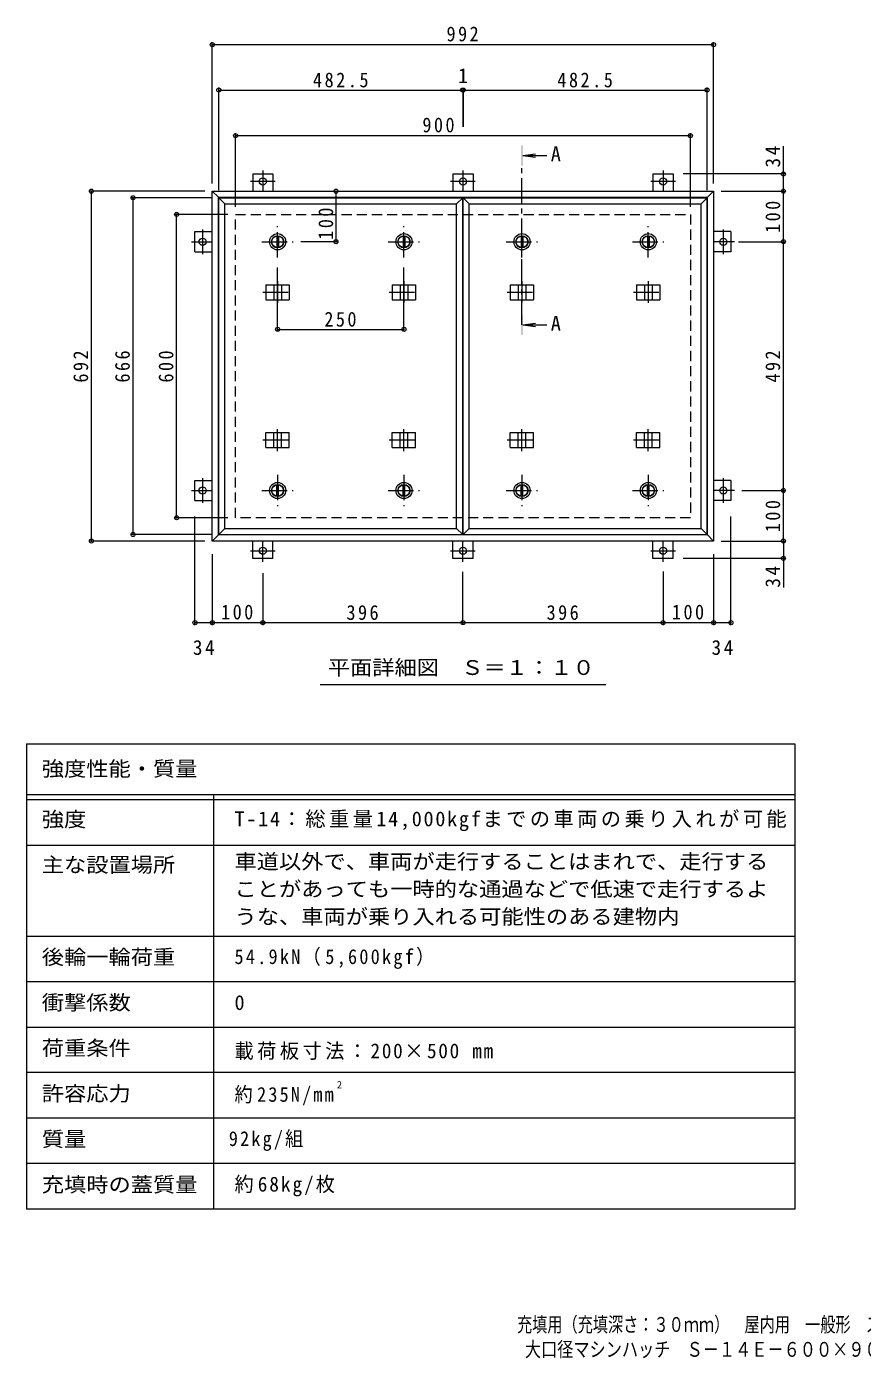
# Model space of a CAD drawing. Units: millimetres at full size, sheet at 1:10. Extents: x -1763 to 1949, y -1353 to 1281.
# Drawn here: x -1763 to -109, y -1353 to 1281 of the extents above; entities that cross this region are included whole.
import ezdxf
from ezdxf.enums import TextEntityAlignment as Align

# ---------------------------------------------------------------- set-up
doc = ezdxf.new("R2010")
doc.units = ezdxf.units.MM
doc.header["$LTSCALE"] = 10
doc.header["$PDMODE"] = 32
doc.header["$PDSIZE"] = 8
doc.linetypes.add('CHAIN1', pattern=[8, 5, -1, 1, -1])
doc.linetypes.add('DASHED2', pattern=[3, 2, -1])
for name, color, linetype, lineweight in [('0-1_躯体', 2, 'DASHED2', 9), ('0-2_仕上', 4, 'Continuous', 9), ('0-3_建具', 4, 'Continuous', 9), ('0-5_寸法', 4, 'Continuous', 9), ('0-C', 2, 'Continuous', 9), ('0-E', 3, 'Continuous', 9), ('0-F', 7, 'Continuous', 9), ('F-5_F-5ﾚｲﾔ', 7, 'Continuous', 9), ('F-F_F-Fﾚｲﾔ', 2, 'Continuous', 9)]:
    doc.layers.add(name, color=color, linetype=linetype, lineweight=lineweight)
doc.styles.add('ＭＳ ゴシック', font='')
doc.styles.get('ＭＳ ゴシック').set_extended_font_data('MS Gothic')

msp = doc.modelspace()

# ---------------------------------------------------------------- linework, layer by layer
at = {"layer": '0-1_躯体'}
for p, q in [((-1349.65, 309.27), (-1349.65, 909.27)), ((-1349.65, 909.27), (-449.65, 909.27)), ((-449.65, 909.27), (-449.65, 309.27)), ((-449.65, 309.27), (-1349.65, 309.27))]:
    msp.add_line(p, q, dxfattribs=at)
at = {"layer": '0-2_仕上'}
for p, q in [((-1382.65, 276.27), (-1382.65, 942.27)), ((-1382.65, 942.27), (-900.15, 942.27)), ((-912.15, 288.27), (-912.15, 930.27)), ((-900.15, 276.27), (-900.15, 942.27)), ((-899.15, 276.27), (-899.15, 942.27)), ((-899.15, 942.27), (-416.65, 942.27)), ((-428.65, 288.27), (-428.65, 930.27)), ((-416.65, 276.27), (-416.65, 942.27))]:
    msp.add_line(p, q, dxfattribs=at)
for points in [[(-1370.65, 288.27), (-1370.65, 930.27), (-1382.65, 942.27)], [(-1370.65, 930.27), (-912.15, 930.27), (-900.15, 942.27)], [(-887.15, 288.27), (-887.15, 930.27), (-899.15, 942.27)], [(-887.15, 930.27), (-428.65, 930.27), (-416.65, 942.27)], [(-1370.65, 288.27), (-1382.65, 276.27), (-900.15, 276.27)], [(-1370.65, 288.27), (-912.15, 288.27), (-900.15, 276.27)], [(-887.15, 288.27), (-899.15, 276.27), (-416.65, 276.27)], [(-887.15, 288.27), (-428.65, 288.27), (-416.65, 276.27)]]:
    msp.add_lwpolyline(points, dxfattribs=at)
at = {"layer": '0-3_建具', "color": 2}
for p, q in [((-1395.65, 955.27), (-1383.65, 943.27)), ((-1395.65, 263.27), (-1395.65, 955.27)), ((-1395.65, 955.27), (-403.65, 955.27)), ((-415.65, 943.27), (-403.65, 955.27)), ((-403.65, 955.27), (-403.65, 263.27)), ((-1383.65, 275.27), (-1383.65, 943.27)), ((-1383.65, 943.27), (-415.65, 943.27)), ((-415.65, 275.27), (-415.65, 943.27)), ((-1383.65, 275.27), (-1395.65, 263.27)), ((-415.65, 275.27), (-1383.65, 275.27)), ((-415.65, 275.27), (-403.65, 263.27)), ((-403.65, 263.27), (-1395.65, 263.27))]:
    msp.add_line(p, q, dxfattribs=at)
at = {"layer": '0-3_建具'}
for p, q in [((-1289.49, 770.27), (-1289.49, 740.27)), ((-1289.49, 770.27), (-1243.31, 770.27)), ((-1273.9, 770.27), (-1273.9, 740.27)), ((-1258.9, 770.27), (-1258.9, 740.27)), ((-1243.31, 770.27), (-1243.31, 740.27)), ((-1039.49, 770.27), (-1039.49, 740.27)), ((-1039.49, 770.27), (-993.31, 770.27)), ((-1023.9, 770.27), (-1023.9, 740.27)), ((-1008.9, 770.27), (-1008.9, 740.27)), ((-993.31, 770.27), (-993.31, 740.27)), ((-805.99, 770.27), (-805.99, 740.27)), ((-805.99, 770.27), (-759.81, 770.27)), ((-790.4, 770.27), (-790.4, 740.27)), ((-775.4, 770.27), (-775.4, 740.27)), ((-759.81, 770.27), (-759.81, 740.27)), ((-555.99, 770.27), (-555.99, 740.27)), ((-555.99, 770.27), (-509.81, 770.27)), ((-540.4, 770.27), (-540.4, 740.27)), ((-525.4, 770.27), (-525.4, 740.27)), ((-509.81, 770.27), (-509.81, 740.27)), ((-1289.49, 740.27), (-1243.31, 740.27)), ((-1039.49, 740.27), (-993.31, 740.27)), ((-805.99, 740.27), (-759.81, 740.27)), ((-555.99, 740.27), (-509.81, 740.27)), ((-1289.49, 448.27), (-1289.49, 478.27)), ((-1289.49, 478.27), (-1243.31, 478.27)), ((-1273.9, 448.27), (-1273.9, 478.27)), ((-1258.9, 448.27), (-1258.9, 478.27)), ((-1243.31, 448.27), (-1243.31, 478.27)), ((-1039.49, 448.27), (-1039.49, 478.27)), ((-1039.49, 478.27), (-993.31, 478.27)), ((-1023.9, 448.27), (-1023.9, 478.27)), ((-1008.9, 448.27), (-1008.9, 478.27)), ((-993.31, 448.27), (-993.31, 478.27)), ((-805.99, 448.27), (-805.99, 478.27)), ((-805.99, 478.27), (-759.81, 478.27)), ((-790.4, 448.27), (-790.4, 478.27)), ((-775.4, 448.27), (-775.4, 478.27)), ((-759.81, 448.27), (-759.81, 478.27)), ((-555.99, 448.27), (-555.99, 478.27)), ((-555.99, 478.27), (-509.81, 478.27)), ((-540.4, 448.27), (-540.4, 478.27)), ((-525.4, 448.27), (-525.4, 478.27)), ((-509.81, 448.27), (-509.81, 478.27)), ((-1289.49, 448.27), (-1243.31, 448.27)), ((-1039.49, 448.27), (-993.31, 448.27)), ((-805.99, 448.27), (-759.81, 448.27)), ((-555.99, 448.27), (-509.81, 448.27))]:
    msp.add_line(p, q, dxfattribs=at)
at = {"layer": '0-3_建具', "linetype": 'CHAIN1'}
for p, q in [((-1266.4, 777.39), (-1266.4, 734.15)), ((-1016.4, 777.39), (-1016.4, 734.15)), ((-782.9, 777.39), (-782.9, 734.15)), ((-532.9, 777.39), (-532.9, 734.15)), ((-1295.81, 755.27), (-1236.99, 755.27)), ((-1045.81, 755.27), (-986.99, 755.27)), ((-812.31, 755.27), (-753.49, 755.27)), ((-562.31, 755.27), (-503.49, 755.27)), ((-1266.4, 441.15), (-1266.4, 484.39)), ((-1016.4, 441.15), (-1016.4, 484.39)), ((-782.9, 441.15), (-782.9, 484.39)), ((-532.9, 441.15), (-532.9, 484.39)), ((-1295.81, 463.27), (-1236.99, 463.27)), ((-1045.81, 463.27), (-986.99, 463.27)), ((-812.31, 463.27), (-753.49, 463.27)), ((-562.31, 463.27), (-503.49, 463.27))]:
    msp.add_line(p, q, dxfattribs=at)
at = {"layer": '0-5_寸法'}
for p, q in [((-780.9, 1026.09), (-756.11, 1029.35)), ((-780.9, 1026.09), (-756.11, 1022.82)), ((-780.9, 1026.09), (-733.43, 1026.09)), ((-780.9, 690.96), (-756.11, 694.23)), ((-780.9, 690.96), (-756.11, 687.7)), ((-780.9, 690.96), (-733.43, 690.96))]:
    msp.add_line(p, q, dxfattribs=at)
at = {"layer": '0-5_寸法', "linetype": 'CHAIN1'}
msp.add_line((-782.9, 690.96), (-782.9, 1006.09), dxfattribs=at)
at = {"layer": '0-5_寸法', "color": 7}
msp.add_line((-1182.18, -20.14), (-617.12, -20.14), dxfattribs=at)
at = {"layer": '0-5_寸法'}
for points in [[(-780.9, 1046.09), (-784.9, 1046.09), (-780.9, 1006.09), (-784.9, 1006.09)], [(-780.9, 670.96), (-784.9, 670.96), (-780.9, 710.96), (-784.9, 710.96)]]:
    msp.add_solid(points, dxfattribs=at)
at = {"layer": '0-C', "linetype": 'CHAIN1'}
for p, q in [((-1266.4, 824.27), (-1266.4, 886.27)), ((-1016.4, 824.27), (-1016.4, 886.27)), ((-782.9, 824.27), (-782.9, 886.27)), ((-532.9, 824.27), (-532.9, 886.27)), ((-1297.4, 855.27), (-1235.4, 855.27)), ((-1047.4, 855.27), (-985.4, 855.27)), ((-813.9, 855.27), (-751.9, 855.27)), ((-563.9, 855.27), (-501.9, 855.27)), ((-1266.4, 394.27), (-1266.4, 332.27)), ((-1016.4, 394.27), (-1016.4, 332.27)), ((-782.9, 394.27), (-782.9, 332.27)), ((-532.9, 394.27), (-532.9, 332.27)), ((-1297.4, 363.27), (-1235.4, 363.27)), ((-1047.4, 363.27), (-985.4, 363.27)), ((-813.9, 363.27), (-751.9, 363.27)), ((-563.9, 363.27), (-501.9, 363.27))]:
    msp.add_line(p, q, dxfattribs=at)
at = {"layer": '0-C'}
for p, q in [((-1267.9, 866.67), (-1267.9, 843.87)), ((-1264.9, 866.67), (-1264.9, 843.87)), ((-1017.9, 866.67), (-1017.9, 843.87)), ((-1014.9, 866.67), (-1014.9, 843.87)), ((-784.4, 866.67), (-784.4, 843.87)), ((-781.4, 866.67), (-781.4, 843.87)), ((-534.4, 866.67), (-534.4, 843.87)), ((-531.4, 866.67), (-531.4, 843.87)), ((-1267.9, 351.87), (-1267.9, 374.67)), ((-1264.9, 351.87), (-1264.9, 374.67)), ((-1017.9, 351.87), (-1017.9, 374.67)), ((-1014.9, 351.87), (-1014.9, 374.67)), ((-784.4, 351.87), (-784.4, 374.67)), ((-781.4, 351.87), (-781.4, 374.67)), ((-534.4, 351.87), (-534.4, 374.67)), ((-531.4, 351.87), (-531.4, 374.67))]:
    msp.add_line(p, q, dxfattribs=at)
for centre, radius in [((-1266.4, 855.27), 16), ((-1016.4, 855.27), 16), ((-782.9, 855.27), 16), ((-532.9, 855.27), 16), ((-1266.4, 855.27), 12), ((-1266.4, 855.27), 11.5), ((-1016.4, 855.27), 12), ((-1016.4, 855.27), 11.5), ((-782.9, 855.27), 12), ((-782.9, 855.27), 11.5), ((-532.9, 855.27), 12), ((-532.9, 855.27), 11.5), ((-1266.4, 363.27), 16), ((-1266.4, 363.27), 12), ((-1266.4, 363.27), 11.5), ((-1016.4, 363.27), 16), ((-1016.4, 363.27), 12), ((-1016.4, 363.27), 11.5), ((-782.9, 363.27), 16), ((-782.9, 363.27), 12), ((-782.9, 363.27), 11.5), ((-532.9, 363.27), 16), ((-532.9, 363.27), 12), ((-532.9, 363.27), 11.5)]:
    msp.add_circle(centre, radius, dxfattribs=at)
at = {"layer": '0-E'}
for p, q in [((-1315.65, 989.47), (-1275.65, 989.47)), ((-1315.65, 989.47), (-1315.65, 955.27)), ((-1275.65, 989.47), (-1275.65, 955.27)), ((-919.65, 989.47), (-879.65, 989.47)), ((-919.65, 989.47), (-919.65, 955.27)), ((-879.65, 989.47), (-879.65, 955.27)), ((-523.65, 989.47), (-483.65, 989.47)), ((-523.65, 989.47), (-523.65, 955.27)), ((-483.65, 989.47), (-483.65, 955.27)), ((-1429.85, 835.27), (-1429.85, 875.27)), ((-1429.85, 875.27), (-1395.65, 875.27)), ((-369.45, 875.27), (-403.65, 875.27)), ((-369.45, 875.27), (-369.45, 835.27)), ((-1429.85, 835.27), (-1395.65, 835.27)), ((-369.45, 835.27), (-403.65, 835.27)), ((-1429.85, 343.27), (-1429.85, 383.27)), ((-1429.85, 383.27), (-1395.65, 383.27)), ((-369.45, 383.27), (-403.65, 383.27)), ((-369.45, 383.27), (-369.45, 343.27)), ((-1429.85, 343.27), (-1395.65, 343.27)), ((-369.45, 343.27), (-403.65, 343.27)), ((-1315.65, 229.07), (-1315.65, 263.27)), ((-1275.65, 229.07), (-1275.65, 263.27)), ((-919.65, 229.07), (-919.65, 263.27)), ((-879.65, 229.07), (-879.65, 263.27)), ((-523.65, 229.07), (-523.65, 263.27)), ((-483.65, 229.07), (-483.65, 263.27)), ((-1275.65, 229.07), (-1315.65, 229.07)), ((-879.65, 229.07), (-919.65, 229.07)), ((-483.65, 229.07), (-523.65, 229.07))]:
    msp.add_line(p, q, dxfattribs=at)
at = {"layer": '0-E', "linetype": 'CHAIN1'}
for p, q in [((-1295.65, 996.44), (-1295.65, 955.27)), ((-899.65, 996.44), (-899.65, 955.27)), ((-503.65, 996.44), (-503.65, 955.27)), ((-1271.27, 974.47), (-1320.03, 974.47)), ((-875.27, 974.47), (-924.03, 974.47)), ((-479.27, 974.47), (-528.03, 974.47)), ((-1414.85, 879.65), (-1414.85, 830.89)), ((-384.45, 830.89), (-384.45, 879.65)), ((-1436.82, 855.27), (-1395.65, 855.27)), ((-362.48, 855.27), (-403.65, 855.27)), ((-1414.85, 387.65), (-1414.85, 338.89)), ((-384.45, 338.89), (-384.45, 387.65)), ((-1436.82, 363.27), (-1395.65, 363.27)), ((-362.48, 363.27), (-403.65, 363.27)), ((-1320.03, 244.07), (-1271.27, 244.07)), ((-1295.65, 222.1), (-1295.65, 263.27)), ((-924.03, 244.07), (-875.27, 244.07)), ((-899.65, 222.1), (-899.65, 263.27)), ((-528.03, 244.07), (-479.27, 244.07)), ((-503.65, 222.1), (-503.65, 263.27))]:
    msp.add_line(p, q, dxfattribs=at)
at = {"layer": '0-E'}
for centre in [(-1295.65, 974.47), (-899.65, 974.47), (-503.65, 974.47), (-1414.85, 855.27), (-384.45, 855.27), (-1414.85, 363.27), (-384.45, 363.27), (-1295.65, 244.07), (-899.65, 244.07), (-503.65, 244.07)]:
    msp.add_circle(centre, 7, dxfattribs=at)
at = {"layer": '0-F'}
for p, q in [((-1395.65, 970.27), (-1395.65, 1250.27)), ((-1395.65, 1245.27), (-403.65, 1245.27)), ((-403.65, 970.27), (-403.65, 1250.27)), ((-1382.65, 957.27), (-1382.65, 1160.27)), ((-416.65, 957.27), (-416.65, 1160.27)), ((-1382.65, 1155.27), (-900.15, 1155.27)), ((-900.15, 1158.27), (-900.15, 1082.83)), ((-900.15, 1155.27), (-899.15, 1155.27)), ((-899.15, 1158.27), (-899.15, 1082.83)), ((-899.15, 1155.27), (-416.65, 1155.27)), ((-1349.65, 924.27), (-1349.65, 1070.27)), ((-1349.65, 1065.27), (-449.65, 1065.27)), ((-449.65, 924.27), (-449.65, 1070.27)), ((-265.56, 989.47), (-265.56, 1044.65)), ((-260.56, 989.47), (-463.65, 989.47)), ((-265.56, 955.27), (-265.56, 989.47)), ((-1410.65, 955.27), (-1639.91, 955.27)), ((-1634.91, 263.27), (-1634.91, 955.27)), ((-1151.05, 955.27), (-1151.05, 855.27)), ((-388.65, 955.27), (-260.56, 955.27)), ((-265.56, 855.27), (-265.56, 955.27)), ((-1397.65, 942.27), (-1557.44, 942.27)), ((-1552.44, 276.27), (-1552.44, 942.27)), ((-1364.65, 909.27), (-1471.27, 909.27)), ((-1466.27, 309.27), (-1466.27, 909.27)), ((-1148.05, 855.27), (-1220.22, 855.27)), ((-354.72, 855.27), (-260.56, 855.27)), ((-265.56, 363.27), (-265.56, 855.27)), ((-1266.4, 678.97), (-1266.4, 804.27)), ((-1016.4, 678.97), (-1016.4, 804.27)), ((-1266.4, 681.97), (-1016.4, 681.97)), ((-348.13, 363.27), (-260.56, 363.27)), ((-265.56, 263.27), (-265.56, 363.27)), ((-1364.65, 309.27), (-1471.27, 309.27)), ((-1429.85, 96.9), (-1429.85, 312.06)), ((-369.45, 96.91), (-369.45, 312.06)), ((-1397.65, 276.27), (-1557.44, 276.27)), ((-1410.65, 263.27), (-1639.91, 263.27)), ((-388.65, 263.27), (-260.56, 263.27)), ((-265.56, 263.27), (-265.56, 229.07)), ((-1395.65, 237.06), (-1395.65, 96.9)), ((-260.56, 229.07), (-463.65, 229.07)), ((-403.65, 237.06), (-403.65, 96.91)), ((-265.56, 229.07), (-265.56, 171.12)), ((-1295.65, 199.76), (-1295.65, 96.9)), ((-899.65, 98.9), (-899.65, 202.1)), ((-503.65, 203.13), (-503.65, 96.9)), ((-1429.85, 101.9), (-1395.65, 101.9)), ((-1395.65, 101.9), (-1295.65, 101.9)), ((-1295.65, 101.9), (-899.65, 101.9)), ((-899.65, 101.9), (-503.65, 101.9)), ((-503.65, 101.9), (-403.65, 101.9)), ((-403.65, 101.9), (-369.45, 101.9))]:
    msp.add_line(p, q, dxfattribs=at)
for p in [(-1395.65, 1245.27), (-403.65, 1245.27), (-1382.65, 1155.27), (-900.15, 1155.27), (-899.15, 1155.27), (-416.65, 1155.27), (-1349.65, 1065.27), (-449.65, 1065.27), (-265.56, 989.47), (-1634.91, 955.27), (-1151.05, 955.27), (-265.56, 955.27), (-1552.44, 942.27), (-1466.27, 909.27), (-1151.05, 855.27), (-265.56, 855.27), (-1266.4, 681.97), (-1016.4, 681.97), (-265.56, 363.27), (-1466.27, 309.27), (-1634.91, 263.27), (-1552.44, 276.27), (-265.56, 263.27), (-265.56, 229.07), (-1429.85, 101.9), (-1395.65, 101.9), (-1295.65, 101.9), (-899.65, 101.9), (-503.65, 101.9), (-403.65, 101.91), (-369.45, 101.9)]:
    msp.add_point(p, dxfattribs=at)
at = {"layer": 'F-5_F-5ﾚｲﾔ'}
for p, q in [((-243, -138), (-243, -1058)), ((-1763, -338), (-243, -338)), ((-1763, -518), (-243, -518))]:
    msp.add_line(p, q, dxfattribs=at)
at = {"layer": 'F-F_F-Fﾚｲﾔ', "color": 7}
for p, q in [((-1763, -138), (-243, -138)), ((-1763, -138), (-1763, -1058)), ((-1763, -238), (-243, -238)), ((-1763, -248), (-243, -248)), ((-1393, -238), (-1393, -1058)), ((-1763, -338), (-243, -338)), ((-1763, -518), (-243, -518)), ((-1763, -608), (-243, -608)), ((-1763, -698), (-243, -698)), ((-243, -788), (-1763, -788)), ((-243, -878), (-1763, -878)), ((-243, -968), (-1763, -968)), ((-243, -1058), (-1763, -1058))]:
    msp.add_line(p, q, dxfattribs=at)

# ---------------------------------------------------------------- texts
at = {"layer": '0-5_寸法', "color": 2, "style": 'ＭＳ ゴシック'}
for p in [(-725.87, 1005.69), (-725.87, 670.57)]:
    msp.add_text('A', height=29.33, dxfattribs=at).set_placement(p, align=Align.BOTTOM_LEFT)
at = {"layer": '0-5_寸法', "color": 2, "style": 'ＭＳ ゴシック', "width": 1.1}
msp.add_text('平面詳細図\u3000Ｓ＝１：１０', height=29.33, dxfattribs=at).set_placement((-1167.15, -10.34), align=Align.BOTTOM_LEFT)
at = {"layer": '0-F', "color": 2, "style": 'ＭＳ ゴシック'}
msp.add_text('1', height=29.33, dxfattribs=at).set_placement((-909.65, 1160.27), align=Align.BOTTOM_LEFT)
at = {"layer": '0-F', "color": 2, "char_height": 29.33, "attachment_point": 7, "style": 'ＭＳ ゴシック'}
for s, insert in [('\\T1.27;\\W0.9;992', (-932.15, 1251.27)), ('\\T1.28;\\W0.9;482.5', (-1196.4, 1160.27)), ('\\T1.28;\\W0.9;482.5', (-712.9, 1160.27)), ('\\T1.27;\\W0.9;900', (-979.89, 1071.27)), ('\\T1.27;\\W0.9;250', (-1173.9, 686.97)), ('\\T1.27;\\W0.9;100', (-1378.15, 107.9)), ('\\T1.27;\\W0.9;396', (-1130.15, 106.9)), ('\\T1.27;\\W0.9;396', (-734.15, 106.9)), ('\\T1.27;\\W0.9;100', (-486.15, 107.9)), ('\\T1.27;\\W0.95;34', (-1434, 37.68)), ('\\T1.27;\\W0.95;34', (-407.8, 37.68))]:
    msp.add_mtext(s, dxfattribs=dict(at, insert=insert))
at = {"layer": '0-F', "color": 2, "char_height": 29.33, "attachment_point": 7, "rotation": 90, "style": 'ＭＳ ゴシック'}
for s, insert in [('\\T1.27;\\W0.95;34', (-271.56, 1002.15)), ('\\T1.27;\\W0.9;100', (-271.56, 872.77)), ('\\T1.27;\\W0.9;100', (-1156.05, 859.28)), ('\\T1.27;\\W0.9;692', (-1640.91, 576.77)), ('\\T1.27;\\W0.9;666', (-1558.44, 576.77)), ('\\T1.27;\\W0.9;600', (-1472.27, 576.77)), ('\\T1.27;\\W0.9;492', (-271.56, 576.77)), ('\\T1.27;\\W0.9;100', (-271.56, 280.77)), ('\\T1.27;\\W0.95;34', (-271.56, 171.12))]:
    msp.add_mtext(s, dxfattribs=dict(at, insert=insert))
at = {"layer": 'F-5_F-5ﾚｲﾔ', "color": 6, "style": 'ＭＳ ゴシック'}
msp.add_text('2', height=14.66, dxfattribs=at).set_placement((-1148.94, -823.78), align=Align.BOTTOM_LEFT)
at = {"layer": 'F-5_F-5ﾚｲﾔ', "color": 2, "style": 'ＭＳ ゴシック'}
for s, width, p in [('充填用（充填深さ：３０ｍｍ）\u3000屋内用\u3000一般形\u3000スチール製\u3000ステンレス目地', 0.75, (-792.72, -1309.74)), ('大口径マシンハッチ\u3000Ｓ－１４Ｅ－６００×９００', 0.8, (-777.22, -1358.94))]:
    msp.add_text(s, height=29.33, dxfattribs=dict(at, width=width)).set_placement(p, align=Align.BOTTOM_LEFT)
at = {"layer": 'F-F_F-Fﾚｲﾔ', "style": 'ＭＳ ゴシック', "width": 1.1}
for s, p in [('強度性能・質量', (-1733, -210.57)), ('強度', (-1733, -310.5)), ('主な設置場所', (-1733, -400.5)), ('車道以外で、車両が走行することはまれで、走行する', (-1351.67, -394.07)), ('ことがあっても一時的な通過などで低速で走行するよ', (-1351.67, -448.55)), ('うな、車両が乗り入れる可能性のある建物内', (-1351.67, -503.04)), ('後輪一輪荷重', (-1733, -583)), ('衝撃係数', (-1733, -673)), ('荷重条件', (-1733, -763)), ('許容応力', (-1733, -853)), ('質量', (-1733, -943)), ('充填時の蓋質量', (-1733, -1033))]:
    msp.add_text(s, height=29.33, dxfattribs=at).set_placement(p, align=Align.BOTTOM_LEFT)
at = {"layer": 'F-F_F-Fﾚｲﾔ', "style": 'ＭＳ ゴシック'}
msp.add_text('0', height=29.33, dxfattribs=at).set_placement((-1351.67, -673), align=Align.BOTTOM_LEFT)
at = {"layer": 'F-F_F-Fﾚｲﾔ', "char_height": 29.33, "attachment_point": 7, "style": 'ＭＳ ゴシック'}
for s, insert in [('\\T1.17;T-14：総重量14,000kgfまでの車両の乗り入れが可能', (-1351.67, -310.5)), ('\\T1.25;\\W0.9;54.9kN（5,600kgf）', (-1351.67, -583)), ('\\T1.18;\\W0.95;載荷板寸法：200×500\\~mm', (-1351.67, -763)), ('\\T1.24;\\W0.9;約235N/mm', (-1351.67, -853)), ('\\T1.24;\\W0.9;92kg/組', (-1362.92, -943)), ('\\T1.21;\\W0.95;約68kg/枚', (-1351.67, -1033))]:
    msp.add_mtext(s, dxfattribs=dict(at, insert=insert))

doc.saveas('drawing.dxf')
